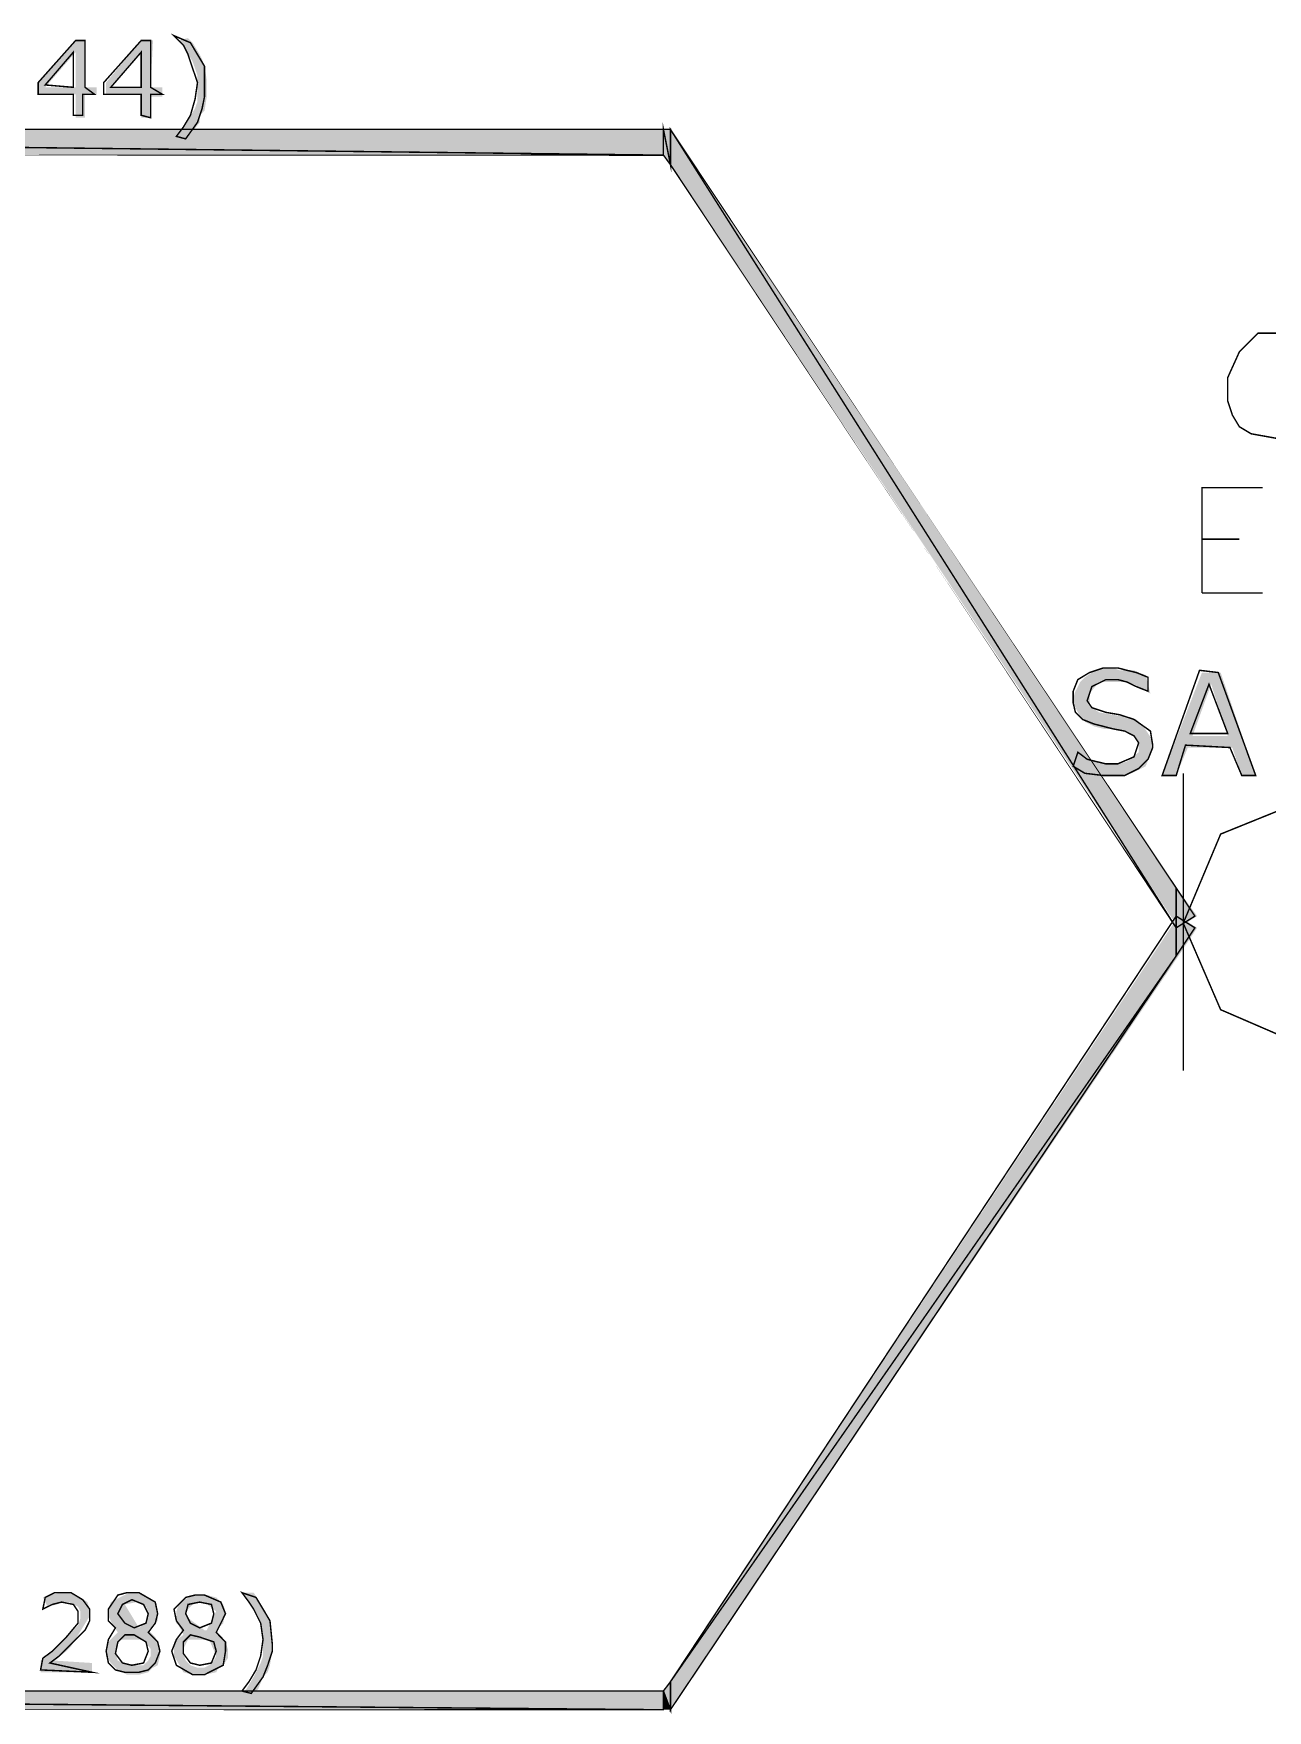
# Model space of a CAD drawing. Header units: millimetres. Extents: x 688550 to 690417, y 7458888 to 7459543.
# Drawn here: x 689543.9 to 689583, y 7459305.7 to 7459358.7 of the extents above; entities that cross this region are included whole.
import ezdxf

# ---------------------------------------------------------------- set-up
doc = ezdxf.new("R2010")
doc.units = ezdxf.units.MM
doc.header["$LTSCALE"] = 3
doc.header["$MEASUREMENT"] = 0
doc.layers.add('H', color=7, linetype='Continuous')
doc.layers.add('P', color=7, linetype='Continuous')

msp = doc.modelspace()

# ---------------------------------------------------------------- hatches: boundary and pattern name
at = {"layer": 'H', "linetype": 'Continuous'}
for points in [[(689545.245, 7459356.059), (689545.245, 7459356.802), (689545.245, 7459357.021), (689545.245, 7459358.134), (689544.283, 7459357.021), (689545.245, 7459357.021), (689545.245, 7459356.802), (689544.061, 7459356.802), (689544.061, 7459357.172), (689545.245, 7459358.503), (689545.543, 7459358.503), (689545.543, 7459357.021), (689545.913, 7459357.021), (689545.913, 7459356.802), (689545.543, 7459356.802), (689545.543, 7459356.059), (689545.245, 7459356.059)], [(689547.618, 7459356.059), (689547.32, 7459356.059), (689547.32, 7459356.802), (689547.32, 7459357.021), (689547.32, 7459358.134), (689546.358, 7459357.021), (689547.32, 7459357.021), (689547.32, 7459356.802), (689546.211, 7459356.802), (689546.211, 7459357.172), (689547.32, 7459358.503), (689547.694, 7459358.503), (689547.618, 7459357.021), (689547.988, 7459357.021), (689547.988, 7459356.727), (689547.618, 7459356.727), (689547.618, 7459356.059)], [(689548.727, 7459355.391), (689548.357, 7459355.391), (689548.58, 7459355.614), (689548.802, 7459355.988), (689549.025, 7459356.357), (689549.101, 7459356.58), (689549.101, 7459356.874), (689549.101, 7459357.096), (689549.101, 7459357.395), (689548.949, 7459357.836), (689548.727, 7459358.209), (689548.508, 7459358.503), (689548.802, 7459358.579), (689548.949, 7459358.432), (689549.172, 7459358.058), (689549.248, 7459357.911), (689549.323, 7459357.689), (689549.395, 7459357.243), (689549.395, 7459356.949), (689549.395, 7459356.727), (689549.323, 7459356.282), (689549.172, 7459356.135), (689549.172, 7459355.912), (689548.878, 7459355.542), (689548.727, 7459355.391)], [(689563.843, 7459354.875), (689495.685, 7459355.689), (689563.843, 7459355.689), (689563.843, 7459354.875)], [(689495.685, 7459354.875), (689495.685, 7459355.689), (689563.843, 7459354.875), (689495.685, 7459354.875)], [(689564.065, 7459354.576), (689563.843, 7459355.689), (689564.065, 7459355.689), (689564.065, 7459354.576)], [(689564.065, 7459354.576), (689563.843, 7459354.875), (689563.843, 7459355.689), (689564.065, 7459354.576)], [(689580.139, 7459330.426), (689564.065, 7459355.689), (689580.139, 7459331.611), (689580.139, 7459330.426)], [(689580.139, 7459330.426), (689564.065, 7459354.576), (689564.065, 7459355.689), (689580.139, 7459330.426)], [(689577.992, 7459335.244), (689577.845, 7459335.244), (689577.547, 7459335.244), (689577.4, 7459335.315), (689576.955, 7459335.391), (689576.808, 7459335.466), (689576.808, 7459336.059), (689576.955, 7459335.907), (689577.249, 7459335.76), (689577.547, 7459335.685), (689577.845, 7459335.613), (689578.215, 7459335.613), (689578.509, 7459335.685), (689578.879, 7459335.983), (689578.879, 7459336.206), (689578.807, 7459336.428), (689578.585, 7459336.575), (689578.215, 7459336.722), (689577.77, 7459336.722), (689577.472, 7459336.798), (689577.178, 7459336.945), (689577.031, 7459337.096), (689576.808, 7459337.537), (689576.808, 7459337.688), (689576.879, 7459337.911), (689577.031, 7459338.205), (689577.178, 7459338.352), (689577.4, 7459338.503), (689577.845, 7459338.65), (689578.064, 7459338.65), (689578.286, 7459338.574), (689578.585, 7459338.574), (689578.732, 7459338.574), (689578.879, 7459338.503), (689579.101, 7459338.427), (689579.252, 7459337.835), (689578.879, 7459338.058), (689578.732, 7459338.133), (689578.509, 7459338.205), (689578.215, 7459338.205), (689577.917, 7459338.205), (689577.623, 7459338.205), (689577.325, 7459337.835), (689577.325, 7459337.613), (689577.325, 7459337.466), (689577.623, 7459337.243), (689578.064, 7459337.167), (689578.509, 7459337.096), (689578.807, 7459337.02), (689579.03, 7459336.798), (689579.324, 7459336.353), (689579.324, 7459336.059), (689579.252, 7459335.907), (689579.101, 7459335.538), (689578.66, 7459335.315), (689578.139, 7459335.244), (689577.992, 7459335.244)], [(689582.583, 7459335.244), (689582.142, 7459335.244), (689581.844, 7459336.13), (689581.697, 7459336.5), (689581.176, 7459338.133), (689580.584, 7459336.5), (689581.697, 7459336.5), (689581.844, 7459336.13), (689580.437, 7459336.13), (689580.067, 7459335.244), (689579.622, 7459335.244), (689580.882, 7459338.503), (689581.474, 7459338.503), (689582.583, 7459335.244)], [(689580.139, 7459330.426), (689580.139, 7459331.611), (689580.731, 7459330.796), (689580.139, 7459330.426)], [(689564.065, 7459306.57), (689580.139, 7459330.796), (689580.139, 7459329.536), (689564.065, 7459306.57)], [(689580.139, 7459329.536), (689580.139, 7459330.796), (689580.731, 7459330.426), (689580.139, 7459329.536)], [(689564.065, 7459305.684), (689564.065, 7459306.57), (689580.139, 7459329.536), (689564.065, 7459305.684)], [(689545.766, 7459306.869), (689544.136, 7459306.869), (689544.136, 7459307.238), (689544.581, 7459307.608), (689544.728, 7459307.759), (689544.951, 7459307.982), (689545.174, 7459308.2), (689545.321, 7459308.351), (689545.396, 7459308.574), (689545.396, 7459308.796), (689545.321, 7459308.943), (689545.027, 7459309.09), (689544.804, 7459309.09), (689544.653, 7459309.015), (689544.359, 7459308.943), (689544.208, 7459309.237), (689544.43, 7459309.313), (689544.804, 7459309.389), (689545.098, 7459309.389), (689545.396, 7459309.237), (689545.619, 7459309.09), (689545.69, 7459308.868), (689545.69, 7459308.645), (689545.098, 7459307.683), (689544.951, 7459307.536), (689544.581, 7459307.238), (689545.766, 7459307.163), (689545.766, 7459306.869)], [(689546.875, 7459306.793), (689546.581, 7459306.944), (689546.358, 7459307.163), (689546.211, 7459307.385), (689546.211, 7459307.608), (689546.282, 7459307.83), (689546.581, 7459308.129), (689546.656, 7459307.906), (689546.505, 7459307.608), (689546.505, 7459307.461), (689546.581, 7459307.238), (689546.728, 7459307.163), (689546.95, 7459307.091), (689547.173, 7459307.091), (689547.395, 7459307.091), (689547.542, 7459307.238), (689547.618, 7459307.385), (689547.618, 7459307.608), (689547.395, 7459307.906), (689546.656, 7459307.906), (689546.581, 7459308.129), (689546.434, 7459308.351), (689546.282, 7459308.645), (689546.282, 7459308.868), (689546.358, 7459309.09), (689546.505, 7459309.166), (689546.95, 7459309.389), (689547.248, 7459309.389), (689547.542, 7459309.237), (689547.765, 7459309.09), (689547.841, 7459308.868), (689547.841, 7459308.645), (689547.841, 7459308.498), (689547.542, 7459308.2), (689547.471, 7459308.423), (689547.542, 7459308.796), (689547.471, 7459308.943), (689547.173, 7459309.09), (689546.803, 7459309.015), (689547.248, 7459308.276), (689547.248, 7459308.276), (689547.471, 7459308.423), (689547.542, 7459308.2), (689547.765, 7459307.982), (689547.841, 7459307.83), (689547.912, 7459307.608), (689547.912, 7459307.385), (689547.841, 7459307.091), (689547.694, 7459307.016), (689547.542, 7459306.869), (689547.248, 7459306.793), (689546.875, 7459306.793)], [(689548.949, 7459306.793), (689548.655, 7459306.869), (689548.58, 7459307.016), (689548.357, 7459307.385), (689548.357, 7459307.608), (689548.357, 7459307.83), (689548.655, 7459308.053), (689548.802, 7459307.906), (689548.727, 7459307.759), (689548.655, 7459307.608), (689548.655, 7459307.461), (689548.727, 7459307.238), (689548.878, 7459307.091), (689549.101, 7459307.016), (689549.323, 7459307.016), (689549.47, 7459307.091), (689549.617, 7459307.238), (689549.693, 7459307.385), (689549.47, 7459307.906), (689548.802, 7459307.906), (689548.655, 7459308.053), (689548.508, 7459308.351), (689548.433, 7459308.423), (689548.433, 7459308.645), (689548.433, 7459308.796), (689548.508, 7459309.015), (689548.655, 7459309.166), (689549.025, 7459309.313), (689549.101, 7459309.09), (689548.949, 7459309.015), (689548.727, 7459308.796), (689548.727, 7459308.645), (689549.323, 7459308.2), (689549.395, 7459308.2), (689549.693, 7459308.796), (689549.323, 7459309.09), (689549.101, 7459309.09), (689549.025, 7459309.313), (689549.395, 7459309.313), (689549.693, 7459309.237), (689549.915, 7459309.015), (689549.987, 7459308.796), (689549.915, 7459308.423), (689549.693, 7459308.2), (689549.84, 7459307.982), (689549.987, 7459307.83), (689550.062, 7459307.608), (689550.062, 7459307.314), (689549.915, 7459307.091), (689549.764, 7459307.016), (689549.693, 7459306.869), (689549.323, 7459306.793), (689548.949, 7459306.793)], [(689550.432, 7459306.129), (689550.655, 7459306.348), (689550.877, 7459306.722), (689551.1, 7459307.163), (689551.175, 7459307.385), (689551.175, 7459307.608), (689551.175, 7459308.129), (689551.1, 7459308.351), (689551.024, 7459308.645), (689550.802, 7459309.015), (689550.508, 7459309.389), (689550.877, 7459309.389), (689551.024, 7459309.166), (689551.247, 7459308.796), (689551.322, 7459308.645), (689551.394, 7459308.423), (689551.469, 7459307.982), (689551.469, 7459307.536), (689551.394, 7459307.091), (689551.322, 7459306.869), (689551.175, 7459306.722), (689551.024, 7459306.348), (689550.802, 7459306.129), (689550.432, 7459306.129)], [(689563.843, 7459305.684), (689495.685, 7459306.276), (689563.843, 7459306.276), (689563.843, 7459305.684)], [(689495.685, 7459305.684), (689495.685, 7459306.276), (689563.843, 7459305.684), (689495.685, 7459305.684)], [(689564.065, 7459305.684), (689563.843, 7459306.276), (689564.065, 7459306.57), (689564.065, 7459305.684)], [(689563.843, 7459305.684), (689563.843, 7459306.276), (689564.065, 7459305.684), (689563.843, 7459305.684)]]:
    msp.add_hatch(color=256, dxfattribs=at).paths.add_polyline_path(points)

# ---------------------------------------------------------------- linework, layer by layer
at = {"layer": 'P', "const_width": 0.0462}
for points in [[(689549.323, 7459357.021), (689549.323, 7459357.689), (689549.101, 7459358.058), (689548.878, 7459358.432), (689548.357, 7459358.655), (689548.655, 7459358.356), (689548.802, 7459358.058), (689548.949, 7459357.617), (689549.101, 7459357.172), (689549.025, 7459356.651), (689548.878, 7459356.135), (689548.655, 7459355.765), (689548.433, 7459355.467), (689548.727, 7459355.391), (689549.101, 7459355.912), (689549.248, 7459356.357), (689549.323, 7459356.727), (689549.323, 7459357.021), (689549.323, 7459357.021)], [(689545.841, 7459356.802), (689545.543, 7459357.021), (689545.543, 7459358.503), (689545.245, 7459358.503), (689544.061, 7459357.172), (689544.061, 7459356.802), (689545.174, 7459356.802), (689545.174, 7459356.135), (689545.468, 7459356.135), (689545.468, 7459356.802), (689545.841, 7459356.802), (689545.841, 7459356.802)], [(689545.174, 7459357.021), (689544.283, 7459357.096), (689545.174, 7459358.134), (689545.174, 7459357.021), (689545.174, 7459357.021)], [(689547.988, 7459356.802), (689547.618, 7459357.021), (689547.618, 7459358.503), (689547.32, 7459358.503), (689546.135, 7459357.172), (689546.135, 7459356.802), (689547.32, 7459356.802), (689547.32, 7459356.135), (689547.618, 7459356.059), (689547.618, 7459356.802), (689547.988, 7459356.802), (689547.988, 7459356.802)], [(689547.32, 7459357.021), (689546.358, 7459357.021), (689547.32, 7459358.134), (689547.32, 7459357.021), (689547.32, 7459357.021)], [(689563.843, 7459354.875), (689495.685, 7459355.689), (689495.685, 7459354.875), (689563.843, 7459354.875), (689563.843, 7459354.875)], [(689563.843, 7459354.875), (689563.843, 7459355.689), (689495.685, 7459355.689), (689563.843, 7459354.875), (689563.843, 7459354.875)], [(689564.065, 7459354.576), (689563.843, 7459355.689), (689563.843, 7459354.875), (689564.065, 7459354.576), (689564.065, 7459354.576)], [(689563.843, 7459355.689), (689564.065, 7459354.576), (689564.065, 7459355.689), (689563.843, 7459355.689), (689563.843, 7459355.689)], [(689580.067, 7459330.426), (689564.065, 7459355.689), (689564.065, 7459354.576), (689580.067, 7459330.426), (689580.067, 7459330.426)], [(689564.065, 7459355.689), (689580.067, 7459330.426), (689580.067, 7459331.686), (689564.065, 7459355.689), (689564.065, 7459355.689)], [(689583.994, 7459348.428), (689583.62, 7459349.02), (689583.251, 7459349.242), (689582.659, 7459349.242), (689582.066, 7459348.65), (689581.697, 7459347.835), (689581.697, 7459347.096), (689581.844, 7459346.651), (689582.066, 7459346.281), (689582.436, 7459346.059), (689583.251, 7459345.912), (689583.62, 7459346.059), (689583.994, 7459346.281), (689583.994, 7459346.651)], [(689580.882, 7459341.019), (689580.882, 7459344.354), (689582.806, 7459344.354)], [(689580.882, 7459342.724), (689582.066, 7459342.724)], [(689580.882, 7459341.019), (689582.806, 7459341.019)], [(689579.324, 7459336.206), (689579.252, 7459336.651), (689578.732, 7459337.02), (689578.286, 7459337.167), (689577.845, 7459337.243), (689577.4, 7459337.39), (689577.249, 7459337.613), (689577.4, 7459338.058), (689577.845, 7459338.28), (689578.215, 7459338.28), (689578.509, 7459338.205), (689578.807, 7459338.058), (689579.177, 7459337.911), (689579.177, 7459338.352), (689578.807, 7459338.503), (689578.509, 7459338.574), (689578.215, 7459338.65), (689577.77, 7459338.65), (689577.325, 7459338.503), (689576.955, 7459338.28), (689576.808, 7459337.911), (689576.808, 7459337.537), (689576.879, 7459337.243), (689577.102, 7459337.02), (689577.472, 7459336.873), (689577.77, 7459336.798), (689578.064, 7459336.722), (689578.438, 7459336.651), (689578.732, 7459336.5), (689578.879, 7459336.281), (689578.732, 7459335.836), (689578.215, 7459335.613), (689577.845, 7459335.613), (689577.547, 7459335.685), (689577.249, 7459335.76), (689576.955, 7459335.983), (689576.808, 7459335.538), (689577.178, 7459335.315), (689577.77, 7459335.244), (689578.139, 7459335.244), (689578.438, 7459335.244), (689578.879, 7459335.466), (689579.177, 7459335.76), (689579.324, 7459336.13), (689579.324, 7459336.206), (689579.324, 7459336.206)], [(689582.583, 7459335.244), (689581.399, 7459338.503), (689580.806, 7459338.574), (689579.622, 7459335.244), (689580.067, 7459335.244), (689580.361, 7459336.206), (689581.768, 7459336.13), (689582.142, 7459335.244), (689582.583, 7459335.244), (689582.583, 7459335.244)], [(689581.697, 7459336.575), (689580.512, 7459336.575), (689581.105, 7459338.133), (689581.697, 7459336.575), (689581.697, 7459336.575)], [(689580.29, 7459325.907), (689580.29, 7459335.315)], [(689584.213, 7459334.5), (689581.474, 7459333.392), (689580.29, 7459330.573), (689581.474, 7459327.835), (689584.213, 7459326.651)], [(689580.067, 7459331.686), (689580.067, 7459330.426), (689580.659, 7459330.796), (689580.067, 7459331.686), (689580.067, 7459331.686)], [(689580.067, 7459330.796), (689564.065, 7459306.57), (689580.067, 7459329.536), (689580.067, 7459330.796), (689580.067, 7459330.796)], [(689580.067, 7459330.796), (689580.067, 7459329.536), (689580.659, 7459330.426), (689580.067, 7459330.796), (689580.067, 7459330.796)], [(689564.065, 7459305.684), (689580.067, 7459329.536), (689564.065, 7459306.57), (689564.065, 7459305.684), (689564.065, 7459305.684)], [(689545.766, 7459306.869), (689544.43, 7459307.163), (689544.728, 7459307.385), (689545.098, 7459307.759), (689545.321, 7459307.982), (689545.543, 7459308.2), (689545.69, 7459308.498), (689545.69, 7459308.868), (689545.468, 7459309.166), (689545.098, 7459309.389), (689544.581, 7459309.389), (689544.283, 7459309.237), (689544.208, 7459308.868), (689544.506, 7459309.015), (689544.804, 7459309.09), (689545.174, 7459309.015), (689545.321, 7459308.796), (689545.321, 7459308.423), (689544.951, 7459307.982), (689544.728, 7459307.759), (689544.506, 7459307.536), (689544.208, 7459307.314), (689544.136, 7459306.944), (689545.766, 7459306.869), (689545.766, 7459306.869)], [(689547.912, 7459307.536), (689547.841, 7459307.83), (689547.542, 7459308.129), (689547.765, 7459308.423), (689547.841, 7459308.721), (689547.765, 7459309.09), (689547.248, 7459309.389), (689546.875, 7459309.389), (689546.581, 7459309.313), (689546.282, 7459308.868), (689546.282, 7459308.498), (689546.505, 7459308.276), (689546.282, 7459307.906), (689546.211, 7459307.536), (689546.282, 7459307.163), (689546.505, 7459306.944), (689546.803, 7459306.869), (689547.248, 7459306.869), (689547.542, 7459306.944), (689547.765, 7459307.163), (689547.912, 7459307.536), (689547.912, 7459307.536)], [(689549.987, 7459307.536), (689549.987, 7459307.83), (689549.693, 7459308.129), (689549.84, 7459308.423), (689549.987, 7459308.721), (689549.84, 7459309.09), (689549.323, 7459309.313), (689549.025, 7459309.313), (689548.727, 7459309.237), (689548.357, 7459308.868), (689548.433, 7459308.498), (689548.655, 7459308.2), (689548.433, 7459307.906), (689548.286, 7459307.536), (689548.433, 7459307.091), (689548.949, 7459306.793), (689549.323, 7459306.793), (689549.617, 7459306.944), (689549.915, 7459307.091), (689549.987, 7459307.536), (689549.987, 7459307.536)], [(689551.469, 7459307.759), (689551.394, 7459308.498), (689551.175, 7459308.868), (689550.953, 7459309.237), (689550.508, 7459309.389), (689550.73, 7459309.09), (689550.877, 7459308.868), (689551.1, 7459308.423), (689551.175, 7459307.906), (689551.1, 7459307.385), (689550.953, 7459306.944), (689550.73, 7459306.57), (689550.508, 7459306.276), (689550.802, 7459306.201), (689551.175, 7459306.722), (689551.322, 7459307.091), (689551.469, 7459307.536), (689551.469, 7459307.759), (689551.469, 7459307.759)], [(689547.542, 7459308.721), (689547.471, 7459308.423), (689547.097, 7459308.276), (689546.803, 7459308.423), (689546.581, 7459308.721), (689546.728, 7459309.015), (689547.026, 7459309.166), (689547.395, 7459309.015), (689547.542, 7459308.721), (689547.542, 7459308.721)], [(689549.617, 7459308.721), (689549.542, 7459308.423), (689549.172, 7459308.276), (689548.878, 7459308.423), (689548.727, 7459308.721), (689548.802, 7459309.015), (689549.172, 7459309.09), (689549.542, 7459309.015), (689549.617, 7459308.721), (689549.617, 7459308.721)], [(689547.542, 7459307.536), (689547.395, 7459307.163), (689547.026, 7459307.091), (689546.728, 7459307.163), (689546.505, 7459307.461), (689546.581, 7459307.83), (689546.803, 7459308.053), (689547.097, 7459308.053), (689547.471, 7459307.83), (689547.542, 7459307.536), (689547.542, 7459307.536)], [(689549.693, 7459307.536), (689549.542, 7459307.163), (689549.172, 7459307.091), (689548.878, 7459307.163), (689548.655, 7459307.461), (689548.655, 7459307.83), (689548.878, 7459308.053), (689549.172, 7459307.982), (689549.617, 7459307.83), (689549.693, 7459307.536), (689549.693, 7459307.536)], [(689564.065, 7459305.684), (689564.065, 7459306.57), (689563.843, 7459306.276), (689564.065, 7459305.684), (689564.065, 7459305.684)], [(689563.843, 7459305.684), (689495.685, 7459306.276), (689495.685, 7459305.684), (689563.843, 7459305.684), (689563.843, 7459305.684)], [(689563.843, 7459305.684), (689563.843, 7459306.276), (689495.685, 7459306.276), (689563.843, 7459305.684), (689563.843, 7459305.684)], [(689563.843, 7459306.276), (689563.843, 7459305.684), (689563.843, 7459306.276), (689563.843, 7459306.276)]]:
    msp.add_lwpolyline(points, dxfattribs=at)

doc.saveas('drawing.dxf')
